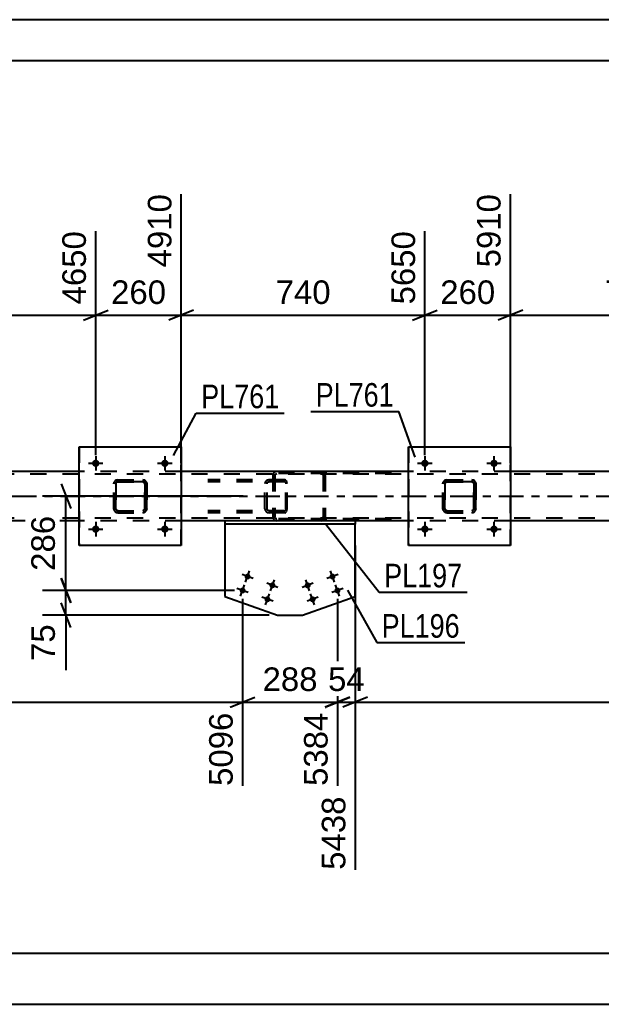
# Model space of a CAD drawing. Header units: millimetres. Extents: x -73 to 768, y -405 to 189.
# Drawn here: x 173 to 243.7, y 69.8 to 189.5 of the extents above; entities that cross this region are included whole.
import ezdxf

# ---------------------------------------------------------------- set-up
doc = ezdxf.new("R2010")
doc.units = ezdxf.units.MM
doc.linetypes.add('DXK_LINE_DOT2', pattern=[3.9198, 1.9599, -1.9599])
doc.linetypes.add('DXK_LINE_DOT3', pattern=[5.9187, 2.979, -0.9799, 0.9799, -0.9799])
doc.styles.add('Arial', font='ARIAL.TTF', dxfattribs={"height": 0.2})
doc.styles.add('Arial Narrow', font='ARIALN.TTF', dxfattribs={"height": 0.2})

# ---------------------------------------------------------------- blocks, each defined once
blk = doc.blocks.new('Unknown-122572935-1115')
at = {"color": 5, "linetype": 'Continuous'}
for p, q in [((767.65, 189.5), (-73.35, 189.5)), ((762.65, 184.5), (-68.35, 184.5))]:
    blk.add_line(p, q, dxfattribs=at)
blk = doc.blocks.new('Part-122572935-2309 - 2108')
at = {"color": 2, "linetype": 'Continuous'}
for p, q in [((197.94, 128.17), (197.94, 119.39)), ((213.79, 119.39), (213.79, 128.17)), ((197.94, 119.39), (204.35, 117.12)), ((207.38, 117.12), (213.79, 119.39)), ((204.35, 117.12), (207.38, 117.12))]:
    blk.add_line(p, q, dxfattribs=at)
at = {"color": 7, "linetype": 'DXK_LINE_DOT2'}
blk.add_line((213.79, 128.17), (197.94, 128.17), dxfattribs=at)
blk = doc.blocks.new('Part-122572935-2304 - 2108')
at = {"color": 2, "linetype": 'Continuous'}
for p, q in [((213.79, 128.57), (197.94, 128.57)), ((197.94, 128.57), (197.94, 128.17)), ((213.79, 128.17), (197.94, 128.17)), ((213.79, 128.57), (213.79, 128.17))]:
    blk.add_line(p, q, dxfattribs=at)
blk = doc.blocks.new('Bolt-122572935-2396 - 2108')
at = {"linetype": 'Continuous'}
for points in [[(181.81, 135.57), (181.82, 135.66), (181.85, 135.75), (181.9, 135.83), (181.96, 135.89), (182.03, 135.95), (182.12, 135.99), (182.21, 136.01), (182.3, 136.01), (182.39, 135.99), (182.47, 135.95), (182.55, 135.89), (182.61, 135.83), (182.66, 135.75), (182.68, 135.66), (182.69, 135.57), (182.68, 135.48), (182.66, 135.39), (182.61, 135.31), (182.55, 135.24), (182.47, 135.19), (182.39, 135.15), (182.3, 135.13), (182.21, 135.13), (182.12, 135.15), (182.03, 135.19), (181.96, 135.24), (181.9, 135.31), (181.85, 135.39), (181.82, 135.48)], [(190.21, 135.57), (190.22, 135.66), (190.25, 135.75), (190.3, 135.83), (190.36, 135.89), (190.43, 135.95), (190.52, 135.99), (190.61, 136.01), (190.7, 136.01), (190.79, 135.99), (190.87, 135.95), (190.95, 135.89), (191.01, 135.83), (191.06, 135.75), (191.08, 135.66), (191.09, 135.57), (191.08, 135.48), (191.06, 135.39), (191.01, 135.31), (190.95, 135.24), (190.87, 135.19), (190.79, 135.15), (190.7, 135.13), (190.61, 135.13), (190.52, 135.15), (190.43, 135.19), (190.36, 135.24), (190.3, 135.31), (190.25, 135.39), (190.22, 135.48)]]:
    blk.add_hatch(color=1, dxfattribs=at).paths.add_polyline_path(points)
at = {"color": 1, "linetype": 'Continuous'}
for p, q in [((181.37, 135.57), (183.13, 135.57)), ((182.25, 136.45), (182.25, 134.69)), ((189.77, 135.57), (191.53, 135.57)), ((190.65, 136.45), (190.65, 134.69))]:
    blk.add_line(p, q, dxfattribs=at)
blk = doc.blocks.new('Bolt-122572935-2298 - 2108')
at = {"linetype": 'Continuous'}
for points in [[(210.69, 121.68, -1), (211.37, 121.92, -1)], [(207.67, 120.61, -1), (208.35, 120.86, -1)], [(211.29, 119.99, -1), (211.97, 120.23, -1)], [(208.27, 118.92, -1), (208.95, 119.16, -1)]]:
    blk.add_hatch(color=1, dxfattribs=at).paths.add_polyline_path(points)
at = {"color": 1, "linetype": 'Continuous'}
for p, q in [((211.27, 121.13), (210.79, 122.48)), ((208.69, 120.98), (207.33, 120.49)), ((208.25, 120.06), (207.77, 121.41)), ((211.71, 122.05), (210.35, 121.56)), ((208.85, 118.36), (208.37, 119.72)), ((212.31, 120.35), (210.95, 119.87)), ((211.87, 119.43), (211.39, 120.79)), ((209.29, 119.28), (207.93, 118.8))]:
    blk.add_line(p, q, dxfattribs=at)
blk = doc.blocks.new('Bolt-122572935-2299 - 2108')
at = {"linetype": 'Continuous'}
for points in [[(200.37, 121.92, -1), (201.04, 121.68, -1)], [(203.38, 120.86, -1), (204.06, 120.61, -1)], [(199.76, 120.23, -1), (200.44, 119.99, -1)], [(202.78, 119.16, -1), (203.46, 118.92, -1)]]:
    blk.add_hatch(color=1, dxfattribs=at).paths.add_polyline_path(points)
at = {"color": 1, "linetype": 'Continuous'}
for p, q in [((200.46, 121.13), (200.95, 122.48)), ((201.38, 121.56), (200.03, 122.05)), ((204.4, 120.49), (203.04, 120.98)), ((203.48, 120.06), (203.96, 121.41)), ((200.78, 119.87), (199.42, 120.35)), ((199.86, 119.43), (200.34, 120.79)), ((202.88, 118.36), (203.36, 119.72)), ((203.8, 118.8), (202.44, 119.28))]:
    blk.add_line(p, q, dxfattribs=at)
blk = doc.blocks.new('Bolt-122572935-2312 - 2108')
at = {"linetype": 'Continuous'}
for points in [[(221.81, 127.57), (221.82, 127.66), (221.85, 127.75), (221.9, 127.83), (221.96, 127.89), (222.03, 127.95), (222.12, 127.99), (222.21, 128.01), (222.3, 128.01), (222.39, 127.99), (222.47, 127.95), (222.55, 127.89), (222.61, 127.83), (222.66, 127.75), (222.68, 127.66), (222.69, 127.57), (222.68, 127.48), (222.66, 127.39), (222.61, 127.31), (222.55, 127.24), (222.47, 127.19), (222.39, 127.15), (222.3, 127.13), (222.21, 127.13), (222.12, 127.15), (222.03, 127.19), (221.96, 127.24), (221.9, 127.31), (221.85, 127.39), (221.82, 127.48)], [(230.21, 127.57), (230.22, 127.66), (230.25, 127.75), (230.3, 127.83), (230.36, 127.89), (230.43, 127.95), (230.52, 127.99), (230.61, 128.01), (230.7, 128.01), (230.79, 127.99), (230.87, 127.95), (230.95, 127.89), (231.01, 127.83), (231.06, 127.75), (231.08, 127.66), (231.09, 127.57), (231.08, 127.48), (231.06, 127.39), (231.01, 127.31), (230.95, 127.24), (230.87, 127.19), (230.79, 127.15), (230.7, 127.13), (230.61, 127.13), (230.52, 127.15), (230.43, 127.19), (230.36, 127.24), (230.3, 127.31), (230.25, 127.39), (230.22, 127.48)]]:
    blk.add_hatch(color=1, dxfattribs=at).paths.add_polyline_path(points)
at = {"color": 1, "linetype": 'Continuous'}
for p, q in [((222.25, 128.45), (222.25, 126.69)), ((230.65, 128.45), (230.65, 126.69)), ((221.37, 127.57), (223.13, 127.57)), ((229.77, 127.57), (231.53, 127.57))]:
    blk.add_line(p, q, dxfattribs=at)
blk = doc.blocks.new('Part-122572935-2344 - 2108')
at = {"color": 2, "linetype": 'Continuous'}
for p, q in [((180.25, 125.57), (180.25, 137.57)), ((180.25, 137.57), (180.25, 137.57)), ((180.25, 137.57), (192.65, 137.57)), ((192.65, 137.57), (192.65, 125.57)), ((180.25, 125.57), (180.25, 125.57)), ((192.65, 125.57), (180.25, 125.57))]:
    blk.add_line(p, q, dxfattribs=at)
at = {"color": 7, "linetype": 'DXK_LINE_DOT2'}
for p, q in [((180.25, 137.57), (180.25, 125.57)), ((180.25, 137.57), (180.25, 137.57)), ((192.65, 125.57), (192.65, 137.57)), ((180.25, 125.57), (180.25, 125.57))]:
    blk.add_line(p, q, dxfattribs=at)
blk = doc.blocks.new('Part-122572935-2345 - 2108')
at = {"color": 7, "linetype": 'DXK_LINE_DOT2'}
for p, q in [((184.45, 133.09), (184.49, 133.27)), ((184.49, 133.27), (184.45, 133.09)), ((184.45, 130.05), (184.45, 133.09)), ((184.45, 133.09), (184.45, 133.09)), ((184.45, 130.05), (184.45, 133.09)), ((184.69, 133.09), (184.71, 133.18)), ((184.71, 133.18), (184.69, 133.09)), ((184.69, 130.05), (184.69, 133.09)), ((184.69, 133.09), (184.69, 133.09)), ((184.69, 133.09), (184.69, 130.05)), ((184.71, 133.18), (184.76, 133.26)), ((184.76, 133.26), (184.71, 133.18)), ((184.74, 133.53), (184.93, 133.57)), ((184.93, 133.57), (184.75, 133.53)), ((184.76, 133.26), (184.84, 133.31)), ((184.84, 133.31), (184.76, 133.26)), ((184.84, 133.31), (184.93, 133.33)), ((184.93, 133.33), (184.84, 133.31)), ((184.93, 133.57), (187.97, 133.57)), ((184.93, 133.57), (184.93, 133.57)), ((184.93, 133.57), (187.97, 133.57)), ((184.93, 133.33), (187.97, 133.33)), ((184.93, 133.33), (184.93, 133.33)), ((187.97, 133.33), (184.93, 133.33)), ((187.97, 133.57), (187.97, 133.57)), ((187.97, 133.57), (188.15, 133.53)), ((188.16, 133.53), (187.97, 133.57)), ((187.97, 133.33), (187.97, 133.33)), ((187.97, 133.33), (188.06, 133.31)), ((188.06, 133.31), (187.97, 133.33)), ((188.06, 133.31), (188.06, 133.31)), ((188.06, 133.31), (188.14, 133.26)), ((188.14, 133.26), (188.06, 133.31)), ((188.14, 133.26), (188.19, 133.18)), ((188.19, 133.18), (188.14, 133.26)), ((188.19, 133.18), (188.21, 133.09)), ((188.21, 133.09), (188.19, 133.18)), ((188.21, 130.05), (188.21, 133.09)), ((188.21, 133.09), (188.21, 133.09)), ((188.21, 133.09), (188.21, 130.05)), ((188.41, 133.27), (188.45, 133.09)), ((188.45, 133.09), (188.42, 133.27)), ((188.45, 130.05), (188.45, 133.09)), ((188.45, 133.09), (188.45, 133.09)), ((188.45, 133.09), (188.45, 130.05)), ((184.45, 130.05), (184.45, 130.05)), ((184.49, 129.86), (184.45, 130.05)), ((184.45, 130.05), (184.49, 129.86)), ((184.69, 130.05), (184.69, 130.05)), ((184.71, 129.96), (184.69, 130.05)), ((184.69, 130.05), (184.71, 129.96)), ((184.76, 129.88), (184.71, 129.96)), ((184.71, 129.96), (184.76, 129.88)), ((184.74, 129.6), (184.75, 129.6)), ((184.93, 129.57), (184.74, 129.6)), ((184.75, 129.6), (184.93, 129.57)), ((184.84, 129.83), (184.76, 129.88)), ((184.76, 129.88), (184.84, 129.83)), ((184.93, 129.81), (184.84, 129.83)), ((184.84, 129.83), (184.93, 129.81)), ((184.93, 129.81), (187.97, 129.81)), ((184.93, 129.81), (184.93, 129.81)), ((184.93, 129.81), (187.97, 129.81)), ((184.93, 129.57), (187.97, 129.57)), ((184.93, 129.57), (184.93, 129.57)), ((184.93, 129.57), (187.97, 129.57)), ((188.06, 129.83), (187.97, 129.81)), ((187.97, 129.81), (188.06, 129.83)), ((187.97, 129.81), (187.97, 129.81)), ((188.15, 129.6), (187.97, 129.57)), ((187.97, 129.57), (188.16, 129.6)), ((187.97, 129.57), (187.97, 129.57)), ((188.14, 129.88), (188.06, 129.83)), ((188.06, 129.83), (188.14, 129.88)), ((188.19, 129.96), (188.14, 129.88)), ((188.14, 129.88), (188.19, 129.96)), ((188.21, 130.05), (188.19, 129.96)), ((188.19, 129.96), (188.21, 130.05)), ((188.21, 130.05), (188.21, 130.05)), ((188.45, 130.05), (188.41, 129.86)), ((188.42, 129.86), (188.45, 130.05)), ((188.45, 130.05), (188.45, 130.05))]:
    blk.add_line(p, q, dxfattribs=at)
at = {"color": 7, "linetype": 'DXK_LINE_DOT3'}
blk.add_line((186.46, 131.57), (186.45, 131.57), dxfattribs=at)
at = {"color": 7, "linetype": 'DXK_LINE_DOT2'}
for centre, start, end in [((184.93, 133.09), 112.5, 157.5), ((184.93, 133.09), 112.5, 157.5), ((187.97, 133.09), 22.5, 67.5), ((187.97, 133.09), 22.5, 67.5), ((184.93, 130.05), 202.5, 247.5), ((184.93, 130.05), 202.5, 247.5), ((187.97, 130.05), 292.5, 337.5), ((187.97, 130.05), 292.5, 337.5)]:
    blk.add_arc(centre, 0.48, start, end, dxfattribs=at)
blk = doc.blocks.new('Part-122572935-2351 - 2108')
at = {"color": 7, "linetype": 'DXK_LINE_DOT2'}
for p, q in [((650.55, 134.25), (12.26, 134.25)), ((192.65, 134.57), (180.25, 134.57)), ((232.65, 134.57), (220.25, 134.57)), ((650.55, 128.89), (12.26, 128.89)), ((192.65, 128.57), (180.25, 128.57)), ((213.79, 128.57), (197.94, 128.57)), ((232.65, 128.57), (220.25, 128.57))]:
    blk.add_line(p, q, dxfattribs=at)
at = {"color": 2, "linetype": 'Continuous'}
for p, q in [((180.25, 134.57), (152.66, 134.57)), ((220.25, 134.57), (192.65, 134.57)), ((260.26, 134.57), (232.65, 134.57)), ((180.25, 128.57), (152.66, 128.57)), ((197.94, 128.57), (192.65, 128.57)), ((220.25, 128.57), (213.79, 128.57)), ((260.26, 128.57), (232.65, 128.57))]:
    blk.add_line(p, q, dxfattribs=at)
at = {"color": 7, "linetype": 'DXK_LINE_DOT3'}
blk.add_line((12.26, 131.57), (650.55, 131.57), dxfattribs=at)
blk = doc.blocks.new('Bolt-122572935-2381 - 2108')
at = {"linetype": 'Continuous'}
for points in [[(221.81, 135.57), (221.82, 135.66), (221.85, 135.75), (221.9, 135.83), (221.96, 135.89), (222.03, 135.95), (222.12, 135.99), (222.21, 136.01), (222.3, 136.01), (222.39, 135.99), (222.47, 135.95), (222.55, 135.89), (222.61, 135.83), (222.66, 135.75), (222.68, 135.66), (222.69, 135.57), (222.68, 135.48), (222.66, 135.39), (222.61, 135.31), (222.55, 135.24), (222.47, 135.19), (222.39, 135.15), (222.3, 135.13), (222.21, 135.13), (222.12, 135.15), (222.03, 135.19), (221.96, 135.24), (221.9, 135.31), (221.85, 135.39), (221.82, 135.48)], [(230.21, 135.57), (230.22, 135.66), (230.25, 135.75), (230.3, 135.83), (230.36, 135.89), (230.43, 135.95), (230.52, 135.99), (230.61, 136.01), (230.7, 136.01), (230.79, 135.99), (230.87, 135.95), (230.95, 135.89), (231.01, 135.83), (231.06, 135.75), (231.08, 135.66), (231.09, 135.57), (231.08, 135.48), (231.06, 135.39), (231.01, 135.31), (230.95, 135.24), (230.87, 135.19), (230.79, 135.15), (230.7, 135.13), (230.61, 135.13), (230.52, 135.15), (230.43, 135.19), (230.36, 135.24), (230.3, 135.31), (230.25, 135.39), (230.22, 135.48)]]:
    blk.add_hatch(color=1, dxfattribs=at).paths.add_polyline_path(points)
at = {"color": 1, "linetype": 'Continuous'}
for p, q in [((221.37, 135.57), (223.13, 135.57)), ((222.25, 136.45), (222.25, 134.69)), ((229.77, 135.57), (231.53, 135.57)), ((230.65, 136.45), (230.65, 134.69))]:
    blk.add_line(p, q, dxfattribs=at)
blk = doc.blocks.new('Bolt-122572935-2397 - 2108')
at = {"linetype": 'Continuous'}
for points in [[(181.81, 127.57), (181.82, 127.66), (181.85, 127.75), (181.9, 127.83), (181.96, 127.89), (182.03, 127.95), (182.12, 127.99), (182.21, 128.01), (182.3, 128.01), (182.39, 127.99), (182.47, 127.95), (182.55, 127.89), (182.61, 127.83), (182.66, 127.75), (182.68, 127.66), (182.69, 127.57), (182.68, 127.48), (182.66, 127.39), (182.61, 127.31), (182.55, 127.24), (182.47, 127.19), (182.39, 127.15), (182.3, 127.13), (182.21, 127.13), (182.12, 127.15), (182.03, 127.19), (181.96, 127.24), (181.9, 127.31), (181.85, 127.39), (181.82, 127.48)], [(190.21, 127.57), (190.22, 127.66), (190.25, 127.75), (190.3, 127.83), (190.36, 127.89), (190.43, 127.95), (190.52, 127.99), (190.61, 128.01), (190.7, 128.01), (190.79, 127.99), (190.87, 127.95), (190.95, 127.89), (191.01, 127.83), (191.06, 127.75), (191.08, 127.66), (191.09, 127.57), (191.08, 127.48), (191.06, 127.39), (191.01, 127.31), (190.95, 127.24), (190.87, 127.19), (190.79, 127.15), (190.7, 127.13), (190.61, 127.13), (190.52, 127.15), (190.43, 127.19), (190.36, 127.24), (190.3, 127.31), (190.25, 127.39), (190.22, 127.48)]]:
    blk.add_hatch(color=1, dxfattribs=at).paths.add_polyline_path(points)
at = {"color": 1, "linetype": 'Continuous'}
for p, q in [((182.25, 128.45), (182.25, 126.69)), ((190.65, 128.45), (190.65, 126.69)), ((181.37, 127.57), (183.13, 127.57)), ((189.77, 127.57), (191.53, 127.57))]:
    blk.add_line(p, q, dxfattribs=at)
blk = doc.blocks.new('Part-122572935-2563 - 2108')
at = {"color": 7, "linetype": 'DXK_LINE_DOT2'}
for p, q in [((205.23, 133.57), (195.88, 133.57)), ((205.23, 133.33), (195.88, 133.33)), ((202.85, 133.27), (202.82, 133.09)), ((202.82, 130.05), (202.82, 133.09)), ((203.07, 133.09), (203.09, 133.18)), ((203.07, 130.05), (203.07, 133.09)), ((203.09, 133.18), (203.14, 133.26)), ((203.32, 133.57), (203.13, 133.53)), ((203.14, 133.26), (203.22, 133.31)), ((203.22, 133.31), (203.32, 133.33)), ((203.77, 133.33), (203.77, 133.57)), ((205.33, 133.53), (205.23, 133.57)), ((205.23, 133.33), (205.28, 133.31)), ((205.28, 133.31), (205.33, 133.26)), ((205.42, 133.43), (205.33, 133.53)), ((205.33, 133.26), (205.36, 133.18)), ((205.36, 133.18), (205.37, 133.09)), ((205.37, 130.05), (205.37, 133.09)), ((205.48, 133.27), (205.42, 133.43)), ((205.5, 133.09), (205.48, 133.27)), ((205.5, 130.05), (205.5, 133.09)), ((205.23, 129.81), (195.88, 129.81)), ((205.23, 129.57), (195.88, 129.57)), ((202.82, 130.05), (202.85, 129.86)), ((203.09, 129.96), (203.07, 130.05)), ((203.14, 129.88), (203.09, 129.96)), ((203.13, 129.6), (203.32, 129.57)), ((203.22, 129.83), (203.14, 129.88)), ((203.32, 129.81), (203.22, 129.83)), ((203.77, 129.57), (203.77, 129.81)), ((205.28, 129.83), (205.23, 129.81)), ((205.23, 129.57), (205.33, 129.6)), ((205.33, 129.88), (205.28, 129.83)), ((205.36, 129.96), (205.33, 129.88)), ((205.33, 129.6), (205.42, 129.71)), ((205.37, 130.05), (205.36, 129.96)), ((205.42, 129.71), (205.48, 129.86)), ((205.48, 129.86), (205.5, 130.05))]:
    blk.add_line(p, q, dxfattribs=at)
for centre, start, end in [((203.3, 133.07), 111.1513, 156.1049), ((203.3, 130.06), 203.8951, 248.8487)]:
    blk.add_arc(centre, 0.492, start, end, dxfattribs=at)
blk = doc.blocks.new('Part-122572935-2469 - 2108')
at = {"color": 7, "linetype": 'DXK_LINE_DOT2'}
for p, q in [((224.45, 133.09), (224.49, 133.27)), ((224.49, 133.27), (224.45, 133.09)), ((224.45, 130.05), (224.45, 133.09)), ((224.45, 133.09), (224.45, 133.09)), ((224.45, 130.05), (224.45, 133.09)), ((224.69, 133.09), (224.71, 133.18)), ((224.71, 133.18), (224.69, 133.09)), ((224.69, 130.05), (224.69, 133.09)), ((224.69, 133.09), (224.69, 133.09)), ((224.69, 133.09), (224.69, 130.05)), ((224.71, 133.18), (224.76, 133.26)), ((224.76, 133.26), (224.71, 133.18)), ((224.74, 133.53), (224.93, 133.57)), ((224.93, 133.57), (224.75, 133.53)), ((224.76, 133.26), (224.84, 133.31)), ((224.84, 133.31), (224.76, 133.26)), ((224.84, 133.31), (224.93, 133.33)), ((224.93, 133.33), (224.84, 133.31)), ((224.93, 133.57), (227.97, 133.57)), ((224.93, 133.57), (224.93, 133.57)), ((224.93, 133.57), (227.97, 133.57)), ((224.93, 133.33), (227.97, 133.33)), ((224.93, 133.33), (224.93, 133.33)), ((227.97, 133.33), (224.93, 133.33)), ((227.97, 133.57), (227.97, 133.57)), ((227.97, 133.57), (228.15, 133.53)), ((228.16, 133.53), (227.97, 133.57)), ((227.97, 133.33), (227.97, 133.33)), ((227.97, 133.33), (228.06, 133.31)), ((228.06, 133.31), (227.97, 133.33)), ((228.06, 133.31), (228.06, 133.31)), ((228.06, 133.31), (228.14, 133.26)), ((228.14, 133.26), (228.06, 133.31)), ((228.14, 133.26), (228.19, 133.18)), ((228.19, 133.18), (228.14, 133.26)), ((228.19, 133.18), (228.21, 133.09)), ((228.21, 133.09), (228.19, 133.18)), ((228.21, 130.05), (228.21, 133.09)), ((228.21, 133.09), (228.21, 133.09)), ((228.21, 133.09), (228.21, 130.05)), ((228.41, 133.27), (228.45, 133.09)), ((228.45, 133.09), (228.42, 133.27)), ((228.45, 130.05), (228.45, 133.09)), ((228.45, 133.09), (228.45, 133.09)), ((228.45, 133.09), (228.45, 130.05)), ((224.45, 130.05), (224.45, 130.05)), ((224.49, 129.86), (224.45, 130.05)), ((224.45, 130.05), (224.49, 129.86)), ((224.69, 130.05), (224.69, 130.05)), ((224.71, 129.96), (224.69, 130.05)), ((224.69, 130.05), (224.71, 129.96)), ((224.76, 129.88), (224.71, 129.96)), ((224.71, 129.96), (224.76, 129.88)), ((224.74, 129.6), (224.75, 129.6)), ((224.93, 129.57), (224.74, 129.6)), ((224.75, 129.6), (224.93, 129.57)), ((224.84, 129.83), (224.76, 129.88)), ((224.76, 129.88), (224.84, 129.83)), ((224.93, 129.81), (224.84, 129.83)), ((224.84, 129.83), (224.93, 129.81)), ((224.93, 129.81), (227.97, 129.81)), ((224.93, 129.81), (224.93, 129.81)), ((224.93, 129.81), (227.97, 129.81)), ((224.93, 129.57), (227.97, 129.57)), ((224.93, 129.57), (224.93, 129.57)), ((224.93, 129.57), (227.97, 129.57)), ((228.06, 129.83), (227.97, 129.81)), ((227.97, 129.81), (228.06, 129.83)), ((227.97, 129.81), (227.97, 129.81)), ((228.15, 129.6), (227.97, 129.57)), ((227.97, 129.57), (228.16, 129.6)), ((227.97, 129.57), (227.97, 129.57)), ((228.14, 129.88), (228.06, 129.83)), ((228.06, 129.83), (228.14, 129.88)), ((228.19, 129.96), (228.14, 129.88)), ((228.14, 129.88), (228.19, 129.96)), ((228.21, 130.05), (228.19, 129.96)), ((228.19, 129.96), (228.21, 130.05)), ((228.21, 130.05), (228.21, 130.05)), ((228.45, 130.05), (228.41, 129.86)), ((228.42, 129.86), (228.45, 130.05)), ((228.45, 130.05), (228.45, 130.05))]:
    blk.add_line(p, q, dxfattribs=at)
at = {"color": 7, "linetype": 'DXK_LINE_DOT3'}
blk.add_line((226.46, 131.57), (226.45, 131.57), dxfattribs=at)
at = {"color": 7, "linetype": 'DXK_LINE_DOT2'}
for centre, start, end in [((224.93, 133.09), 112.5, 157.5), ((224.93, 133.09), 112.5, 157.5), ((227.97, 133.09), 22.5, 67.5), ((227.97, 133.09), 22.5, 67.5), ((224.93, 130.05), 202.5, 247.5), ((224.93, 130.05), 202.5, 247.5), ((227.97, 130.05), 292.5, 337.5), ((227.97, 130.05), 292.5, 337.5)]:
    blk.add_arc(centre, 0.48, start, end, dxfattribs=at)
blk = doc.blocks.new('Part-122572935-2474 - 2108')
at = {"color": 2, "linetype": 'Continuous'}
for p, q in [((220.25, 125.57), (220.25, 137.57)), ((220.25, 137.57), (220.25, 137.57)), ((220.25, 137.57), (232.65, 137.57)), ((232.65, 137.57), (232.65, 125.57)), ((220.25, 125.57), (220.25, 125.57)), ((232.65, 125.57), (220.25, 125.57))]:
    blk.add_line(p, q, dxfattribs=at)
at = {"color": 7, "linetype": 'DXK_LINE_DOT2'}
for p, q in [((220.25, 137.57), (220.25, 125.57)), ((220.25, 137.57), (220.25, 137.57)), ((232.65, 125.57), (232.65, 137.57)), ((220.25, 125.57), (220.25, 125.57))]:
    blk.add_line(p, q, dxfattribs=at)
blk = doc.blocks.new('Part-122572935-2569 - 2108')
at = {"color": 7, "linetype": 'DXK_LINE_DOT2'}
for p, q in [((203.8, 134.25), (203.77, 134.09)), ((203.77, 134.09), (203.77, 129.05)), ((203.8, 134.27), (203.8, 134.25)), ((204.02, 134.09), (204.04, 134.18)), ((204.02, 134.09), (204.02, 129.05)), ((204.04, 134.18), (204.1, 134.26)), ((204.28, 134.57), (204.08, 134.53)), ((204.1, 134.26), (204.18, 134.31)), ((204.18, 134.31), (204.28, 134.33)), ((218.18, 134.57), (204.28, 134.57)), ((218.18, 134.33), (204.28, 134.33)), ((209.84, 134.53), (209.64, 134.57)), ((209.64, 134.33), (209.74, 134.31)), ((209.74, 134.31), (209.82, 134.26)), ((209.82, 134.26), (209.88, 134.18)), ((209.88, 134.18), (209.89, 134.09)), ((209.89, 134.09), (209.89, 129.05)), ((210.12, 134.25), (210.11, 134.27)), ((210.15, 134.09), (210.12, 134.25)), ((210.15, 134.09), (210.15, 129.05)), ((203.77, 129.05), (203.78, 128.96)), ((203.78, 128.96), (203.8, 128.86)), ((204.03, 128.98), (204.02, 129.05)), ((204.04, 128.96), (204.03, 128.98)), ((204.1, 128.88), (204.04, 128.96)), ((204.08, 128.6), (204.28, 128.57)), ((204.18, 128.83), (204.1, 128.88)), ((204.28, 128.81), (204.18, 128.83)), ((218.18, 128.81), (204.28, 128.81)), ((218.18, 128.57), (204.28, 128.57)), ((209.74, 128.83), (209.64, 128.81)), ((209.64, 128.57), (209.84, 128.6)), ((209.82, 128.88), (209.74, 128.83)), ((209.88, 128.96), (209.82, 128.88)), ((209.88, 128.98), (209.89, 129.05)), ((209.88, 128.96), (209.88, 128.98)), ((210.11, 128.86), (210.13, 128.96)), ((210.13, 128.96), (210.15, 129.05))]:
    blk.add_line(p, q, dxfattribs=at)
for centre, start, end in [((204.26, 134.07), 110.7583, 155.68), ((204.26, 129.07), 204.32, 249.2417), ((209.66, 129.07), 290.7583, 335.68)]:
    blk.add_arc(centre, 0.496, start, end, dxfattribs=at)
blk = doc.blocks.new('StraightDimension-122572935-3479 - 2108')
at = {"color": 7, "linetype": 'Continuous'}
for p, q in [((200.1, 119.11), (200.1, 96.35)), ((211.63, 119.11), (211.63, 96.35)), ((198.6, 105.94), (201.6, 107.14)), ((200.1, 106.54), (211.63, 106.54)), ((213.13, 107.14), (210.13, 105.94))]:
    blk.add_line(p, q, dxfattribs=at)
at = {"color": 0}
blk.add_wipeout([(209.8, 107.29), (209.8, 111.49), (201.93, 111.49), (201.93, 107.29)], dxfattribs=at)
at = {"color": 0, "linetype": 'Continuous'}
blk.add_wipeout([(211.03, 105.84), (206.83, 105.84), (206.83, 95.75), (211.03, 95.75)], dxfattribs=at)
at = {"color": 3, "style": 'Arial'}
blk.add_text('288', height=2.865, dxfattribs=at).set_placement((202.53, 107.89))
at = {"color": 3, "linetype": 'Continuous', "style": 'Arial'}
blk.add_text('5384', height=2.865, rotation=90.0002, dxfattribs=at).set_placement((210.43, 96.35))
blk = doc.blocks.new('StraightDimension-122572935-23065 - 2108')
at = {"color": 7, "linetype": 'Continuous'}
for p, q in [((232.65, 135.57), (232.65, 168.29)), ((262.26, 136.57), (262.26, 163.79)), ((234.15, 154.19), (231.15, 152.99)), ((232.65, 153.59), (262.26, 153.59)), ((260.76, 152.99), (263.76, 154.19))]:
    blk.add_line(p, q, dxfattribs=at)
at = {"color": 0}
blk.add_wipeout([(251.39, 154.34), (251.39, 158.54), (243.52, 158.54), (243.52, 154.34)], dxfattribs=at)
at = {"color": 3, "style": 'Arial'}
blk.add_text('740', height=2.865, dxfattribs=at).set_placement((244.12, 154.94))
at = {"color": 0, "linetype": 'Continuous'}
blk.add_wipeout([(261.66, 164.39), (257.46, 164.39), (257.46, 154.29), (261.66, 154.29)], dxfattribs=at)
at = {"color": 3, "linetype": 'Continuous', "style": 'Arial'}
blk.add_text('6650', height=2.865, rotation=90.0002, dxfattribs=at).set_placement((261.06, 154.89))
blk = doc.blocks.new('StraightDimension-122572935-3452 - 2108')
at = {"color": 7, "linetype": 'Continuous'}
for p, q in [((213.79, 125.57), (213.79, 86.15)), ((211.63, 119.11), (211.63, 96.35)), ((210.13, 105.94), (213.13, 107.14)), ((211.63, 106.54), (213.79, 106.54)), ((215.29, 107.14), (212.29, 105.94))]:
    blk.add_line(p, q, dxfattribs=at)
at = {"color": 0, "linetype": 'Continuous'}
blk.add_wipeout([(213.19, 95.64), (208.99, 95.64), (208.99, 85.55), (213.19, 85.55)], dxfattribs=at)
at = {"color": 3, "linetype": 'Continuous', "style": 'Arial'}
blk.add_text('5438', height=2.865, rotation=90.0002, dxfattribs=at).set_placement((212.59, 86.15))
at = {"color": 0}
blk.add_wipeout([(215.53, 107.29), (215.53, 111.49), (209.89, 111.49), (209.89, 107.29)], dxfattribs=at)
at = {"color": 3, "style": 'Arial'}
blk.add_text('54', height=2.865, dxfattribs=at).set_placement((210.49, 107.89))
blk = doc.blocks.new('StraightDimension-122572935-3211 - 2108')
at = {"color": 7, "linetype": 'Continuous'}
for p, q in [((178.04, 121.61), (179.24, 118.61)), ((199.1, 120.11), (175.79, 120.11)), ((178.64, 117.12), (178.64, 120.11)), ((179.24, 115.62), (178.04, 118.62)), ((203.35, 117.12), (175.79, 117.12)), ((178.64, 117.12), (178.64, 110.42)), ((178.64, 117.12), (178.64, 110.42))]:
    blk.add_line(p, q, dxfattribs=at)
at = {"color": 0}
blk.add_wipeout([(177.89, 116.59), (173.69, 116.59), (173.69, 110.94), (177.89, 110.94)], dxfattribs=at)
at = {"color": 3, "style": 'Arial'}
blk.add_text('75', height=2.865, rotation=90.0002, dxfattribs=at).set_placement((177.29, 111.54))
blk = doc.blocks.new('StraightDimension-122572935-3221 - 2108')
at = {"color": 7, "linetype": 'Continuous'}
for p, q in [((178.04, 133.07), (179.24, 130.07)), ((200.17, 131.57), (175.79, 131.57)), ((178.64, 120.11), (178.64, 131.57)), ((179.24, 118.61), (178.04, 121.61)), ((199.1, 120.11), (175.79, 120.11))]:
    blk.add_line(p, q, dxfattribs=at)
at = {"color": 0}
blk.add_wipeout([(177.89, 129.77), (173.69, 129.77), (173.69, 121.9), (177.89, 121.9)], dxfattribs=at)
at = {"color": 3, "style": 'Arial'}
blk.add_text('286', height=2.865, rotation=90.0002, dxfattribs=at).set_placement((177.29, 122.5))
blk = doc.blocks.new('StraightDimension-122572935-3298 - 2108')
at = {"color": 7, "linetype": 'Continuous'}
blk.add_line((0.16, 76.02), (650.55, 76.02), dxfattribs=at)
blk = doc.blocks.new('StraightDimension-122572935-3337 - 2108')
at = {"color": 7, "linetype": 'Continuous'}
blk.add_line((-0.64, 69.8), (651.35, 69.8), dxfattribs=at)
blk = doc.blocks.new('StraightDimension-122572935-23066 - 2108')
at = {"color": 7, "linetype": 'Continuous'}
for p, q in [((232.65, 135.57), (232.65, 168.29)), ((222.26, 136.57), (222.26, 163.79)), ((220.76, 152.99), (223.76, 154.19)), ((222.26, 153.59), (232.65, 153.59)), ((234.15, 154.19), (231.15, 152.99))]:
    blk.add_line(p, q, dxfattribs=at)
at = {"color": 0}
blk.add_wipeout([(231.39, 154.34), (231.39, 158.54), (223.52, 158.54), (223.52, 154.34)], dxfattribs=at)
at = {"color": 3, "style": 'Arial'}
blk.add_text('260', height=2.865, dxfattribs=at).set_placement((224.12, 154.94))
at = {"color": 0, "linetype": 'Continuous'}
blk.add_wipeout([(232.05, 168.89), (227.85, 168.89), (227.85, 158.79), (232.05, 158.79)], dxfattribs=at)
at = {"color": 3, "linetype": 'Continuous', "style": 'Arial'}
blk.add_text('5910', height=2.865, rotation=90.0002, dxfattribs=at).set_placement((231.45, 159.39))
blk = doc.blocks.new('StraightDimension-122572935-3461 - 2108')
at = {"color": 7, "linetype": 'Continuous'}
for p, q in [((213.79, 125.57), (213.79, 86.15)), ((285.24, 119.11), (285.24, 96.35)), ((215.29, 107.14), (212.29, 105.94)), ((213.79, 106.54), (285.24, 106.54)), ((283.74, 105.94), (286.74, 107.14))]:
    blk.add_line(p, q, dxfattribs=at)
at = {"color": 0}
blk.add_wipeout([(254.56, 107.29), (254.56, 111.49), (244.47, 111.49), (244.47, 107.29)], dxfattribs=at)
at = {"color": 3, "style": 'Arial'}
blk.add_text('1786', height=2.865, dxfattribs=at).set_placement((245.07, 107.89))
at = {"color": 0, "linetype": 'Continuous'}
blk.add_wipeout([(284.64, 105.84), (280.44, 105.84), (280.44, 95.75), (284.64, 95.75)], dxfattribs=at)
at = {"color": 3, "linetype": 'Continuous', "style": 'Arial'}
blk.add_text('7224', height=2.865, rotation=90.0002, dxfattribs=at).set_placement((284.04, 96.35))
blk = doc.blocks.new('StraightDimension-122572935-3515 - 2108')
at = {"color": 7, "linetype": 'Continuous'}
for p, q in [((128.66, 127.17), (128.66, 86.15)), ((200.1, 119.11), (200.1, 96.35)), ((130.16, 107.14), (127.16, 105.94)), ((128.66, 106.54), (200.1, 106.54)), ((198.6, 105.94), (201.6, 107.14))]:
    blk.add_line(p, q, dxfattribs=at)
at = {"color": 0}
blk.add_wipeout([(169.43, 107.29), (169.43, 111.49), (159.33, 111.49), (159.33, 107.29)], dxfattribs=at)
at = {"color": 3, "style": 'Arial'}
blk.add_text('1786', height=2.865, dxfattribs=at).set_placement((159.93, 107.89))
at = {"color": 0, "linetype": 'Continuous'}
blk.add_wipeout([(199.5, 105.84), (195.3, 105.84), (195.3, 95.75), (199.5, 95.75)], dxfattribs=at)
at = {"color": 3, "linetype": 'Continuous', "style": 'Arial'}
blk.add_text('5096', height=2.865, rotation=90.0002, dxfattribs=at).set_placement((198.9, 96.35))
blk = doc.blocks.new('StraightDimension-122572935-23067 - 2108')
at = {"color": 7, "linetype": 'Continuous'}
for p, q in [((192.65, 135.57), (192.65, 168.29)), ((222.26, 136.57), (222.26, 163.79)), ((194.15, 154.19), (191.15, 152.99)), ((192.65, 153.59), (222.26, 153.59)), ((220.76, 152.99), (223.76, 154.19))]:
    blk.add_line(p, q, dxfattribs=at)
at = {"color": 0}
blk.add_wipeout([(211.39, 154.34), (211.39, 158.54), (203.52, 158.54), (203.52, 154.34)], dxfattribs=at)
at = {"color": 3, "style": 'Arial'}
blk.add_text('740', height=2.865, dxfattribs=at).set_placement((204.12, 154.94))
at = {"color": 0, "linetype": 'Continuous'}
blk.add_wipeout([(221.66, 164.39), (217.46, 164.39), (217.46, 154.29), (221.66, 154.29)], dxfattribs=at)
at = {"color": 3, "linetype": 'Continuous', "style": 'Arial'}
blk.add_text('5650', height=2.865, rotation=90.0002, dxfattribs=at).set_placement((221.06, 154.89))
blk = doc.blocks.new('StraightDimension-122572935-23068 - 2108')
at = {"color": 7, "linetype": 'Continuous'}
for p, q in [((192.65, 135.57), (192.65, 168.29)), ((182.26, 136.57), (182.26, 163.79)), ((180.76, 152.99), (183.76, 154.19)), ((182.26, 153.59), (192.65, 153.59)), ((194.15, 154.19), (191.15, 152.99))]:
    blk.add_line(p, q, dxfattribs=at)
at = {"color": 0}
blk.add_wipeout([(191.39, 154.34), (191.39, 158.54), (183.52, 158.54), (183.52, 154.34)], dxfattribs=at)
at = {"color": 3, "style": 'Arial'}
blk.add_text('260', height=2.865, dxfattribs=at).set_placement((184.12, 154.94))
at = {"color": 0, "linetype": 'Continuous'}
blk.add_wipeout([(192.05, 168.89), (187.85, 168.89), (187.85, 158.79), (192.05, 158.79)], dxfattribs=at)
at = {"color": 3, "linetype": 'Continuous', "style": 'Arial'}
blk.add_text('4910', height=2.865, rotation=90.0002, dxfattribs=at).set_placement((191.45, 159.39))
blk = doc.blocks.new('StraightDimension-122572935-23069 - 2108')
at = {"color": 7, "linetype": 'Continuous'}
for p, q in [((152.66, 135.57), (152.66, 168.29)), ((182.26, 136.57), (182.26, 163.79)), ((154.16, 154.19), (151.16, 152.99)), ((152.66, 153.59), (182.26, 153.59)), ((180.76, 152.99), (183.76, 154.19))]:
    blk.add_line(p, q, dxfattribs=at)
at = {"color": 0}
blk.add_wipeout([(171.4, 154.34), (171.4, 158.54), (163.53, 158.54), (163.53, 154.34)], dxfattribs=at)
at = {"color": 3, "style": 'Arial'}
blk.add_text('740', height=2.865, dxfattribs=at).set_placement((164.13, 154.94))
at = {"color": 0, "linetype": 'Continuous'}
blk.add_wipeout([(181.66, 164.39), (177.46, 164.39), (177.46, 154.29), (181.66, 154.29)], dxfattribs=at)
at = {"color": 3, "linetype": 'Continuous', "style": 'Arial'}
blk.add_text('4650', height=2.865, rotation=90.0002, dxfattribs=at).set_placement((181.06, 154.89))
blk = doc.blocks.new('Mark-122572935-2340 - 2108')
at = {"color": 30, "linetype": 'Continuous'}
for p, q in [((191.71, 136.51), (194.47, 141.67)), ((194.47, 141.67), (205.17, 141.67))]:
    blk.add_line(p, q, dxfattribs=at)
at = {"color": 0}
blk.add_wipeout([(204.57, 142.27), (204.57, 145.27), (195.07, 145.27), (195.07, 142.27)], dxfattribs=at)
blk.add_wipeout([(204.57, 142.27), (204.57, 145.27), (195.07, 145.27), (195.07, 142.27)], dxfattribs=at)
at = {"color": 3, "style": 'Arial Narrow'}
blk.add_text('PL761', height=2.863, dxfattribs=at).set_placement((195.07, 142.27))
blk = doc.blocks.new('Mark-122572935-2305 - 2108')
at = {"color": 30, "linetype": 'Continuous'}
for p, q in [((212.85, 120.13), (216.4, 113.77)), ((216.4, 113.77), (227.11, 113.77))]:
    blk.add_line(p, q, dxfattribs=at)
at = {"color": 0}
blk.add_wipeout([(226.51, 114.37), (226.51, 117.37), (217, 117.37), (217, 114.37)], dxfattribs=at)
blk.add_wipeout([(226.51, 114.37), (226.51, 117.37), (217, 117.37), (217, 114.37)], dxfattribs=at)
at = {"color": 3, "style": 'Arial Narrow'}
blk.add_text('PL196', height=2.863, dxfattribs=at).set_placement((217, 114.37))
blk = doc.blocks.new('Mark-122572935-2300 - 2108')
at = {"color": 30, "linetype": 'Continuous'}
for p, q in [((210.23, 128.17), (216.7, 119.89)), ((216.7, 119.89), (227.4, 119.89))]:
    blk.add_line(p, q, dxfattribs=at)
at = {"color": 0}
blk.add_wipeout([(226.8, 120.49), (226.8, 123.49), (217.3, 123.49), (217.3, 120.49)], dxfattribs=at)
blk.add_wipeout([(226.8, 120.49), (226.8, 123.49), (217.3, 123.49), (217.3, 120.49)], dxfattribs=at)
at = {"color": 3, "style": 'Arial Narrow'}
blk.add_text('PL197', height=2.863, dxfattribs=at).set_placement((217.3, 120.49))
blk = doc.blocks.new('Mark-122572935-2470 - 2108')
at = {"color": 30, "linetype": 'Continuous'}
for p in [(208.38, 141.86), (221.06, 136.31)]:
    blk.add_line(p, (219.09, 141.86), dxfattribs=at)
at = {"color": 0}
blk.add_wipeout([(218.49, 142.46), (218.49, 145.46), (208.98, 145.46), (208.98, 142.46)], dxfattribs=at)
blk.add_wipeout([(218.49, 142.46), (218.49, 145.46), (208.98, 145.46), (208.98, 142.46)], dxfattribs=at)
at = {"color": 3, "style": 'Arial Narrow'}
blk.add_text('PL761', height=2.863, dxfattribs=at).set_placement((208.98, 142.46))

msp = doc.modelspace()

# ---------------------------------------------------------------- block references
for name in ['Unknown-122572935-1115', 'Part-122572935-2344 - 2108', 'Part-122572935-2474 - 2108', 'Bolt-122572935-2396 - 2108', 'Bolt-122572935-2381 - 2108', 'Part-122572935-2351 - 2108', 'Part-122572935-2569 - 2108', 'Part-122572935-2345 - 2108', 'Part-122572935-2563 - 2108', 'Part-122572935-2469 - 2108', 'Bolt-122572935-2397 - 2108', 'Part-122572935-2304 - 2108', 'Part-122572935-2309 - 2108', 'Bolt-122572935-2312 - 2108', 'Bolt-122572935-2299 - 2108', 'Bolt-122572935-2298 - 2108']:
    msp.add_blockref(name, (0, 0))

# ---------------------------------------------------------------- next in the draw order: block references
for name in ['StraightDimension-122572935-23065 - 2108', 'StraightDimension-122572935-3479 - 2108']:
    msp.add_blockref(name, (0, 0))

# ---------------------------------------------------------------- next in the draw order: block references
for name in ['StraightDimension-122572935-23066 - 2108', 'StraightDimension-122572935-3452 - 2108', 'StraightDimension-122572935-3211 - 2108']:
    msp.add_blockref(name, (0, 0))

# ---------------------------------------------------------------- next in the draw order: block references
for name in ['StraightDimension-122572935-23067 - 2108', 'StraightDimension-122572935-3221 - 2108']:
    msp.add_blockref(name, (0, 0))

# ---------------------------------------------------------------- next in the draw order: block references
for name in ['StraightDimension-122572935-23068 - 2108', 'Mark-122572935-2470 - 2108', 'StraightDimension-122572935-3298 - 2108']:
    msp.add_blockref(name, (0, 0))

# ---------------------------------------------------------------- next in the draw order: block references
for name in ['StraightDimension-122572935-23069 - 2108', 'Mark-122572935-2340 - 2108', 'StraightDimension-122572935-3337 - 2108']:
    msp.add_blockref(name, (0, 0))

# ---------------------------------------------------------------- next in the draw order: block references
for name in ['StraightDimension-122572935-3515 - 2108', 'StraightDimension-122572935-3461 - 2108']:
    msp.add_blockref(name, (0, 0))

# ---------------------------------------------------------------- next in the draw order: block references
msp.add_blockref('Mark-122572935-2305 - 2108', (0, 0))

# ---------------------------------------------------------------- next in the draw order: block references
msp.add_blockref('Mark-122572935-2300 - 2108', (0, 0))

doc.saveas('drawing.dxf')
